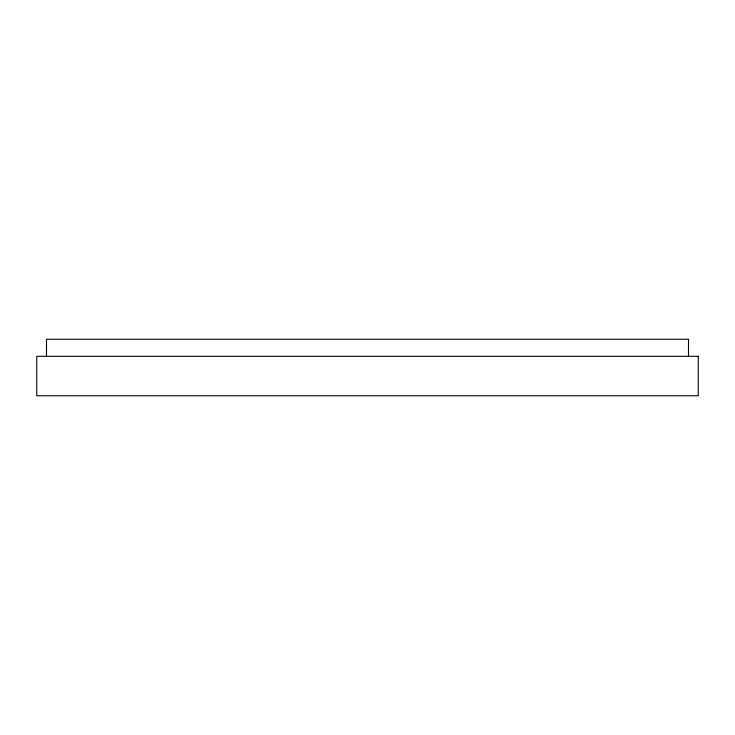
<?xml version="1.0" encoding="UTF-8"?>
<svg xmlns="http://www.w3.org/2000/svg" width="735" height="735" viewBox="0 0 735 735"><rect width="100%" height="100%" fill="white"/><g stroke="black" fill="none" stroke-linecap="round" stroke-linejoin="round"><path stroke-width="1.1" d="M688.502 356.31L688.502 339.248L46.498 339.248L46.498 356.31M698.25 356.31L36.75 356.31L36.75 395.752L698.25 395.752L698.25 356.31"/></g></svg>
